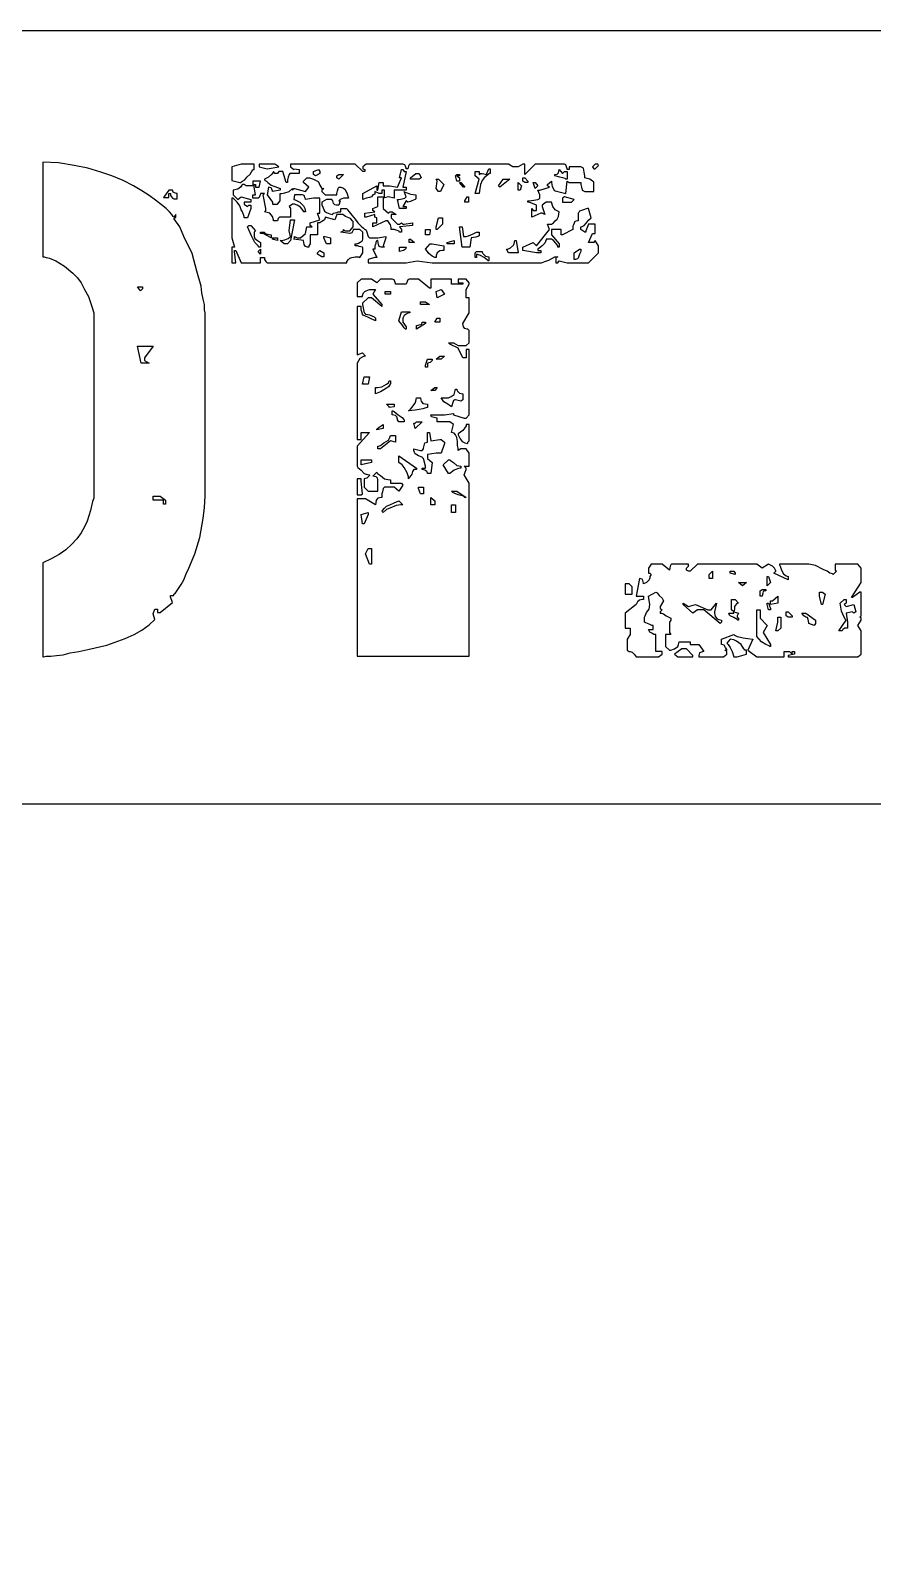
# Model space of a CAD drawing. Extents: x -0.01 to 3.94, y -0.01 to 3.94.
# Drawn here: x 2.8047 to 2.9339, y 1.0494 to 1.283 of the extents above; entities that cross this region are included whole.
import ezdxf

# ---------------------------------------------------------------- set-up
doc = ezdxf.new("R2010")
doc.units = 0
doc.layers.add('gbo', color=1, linetype='CONTINUOUS')

msp = doc.modelspace()

# ---------------------------------------------------------------- linework, layer by layer
at = {"layer": 'gbo', "color": 1}
for points in [[(3.043, 1.1644), (2.637, 1.1644), (2.637, 1.0494), (2.1086, 1.0494), (2.1086, 1.1644), (1.7343, 1.1644), (1.7343, 1.283), (3.043, 1.283), (3.043, 1.1644)], [(2.8066, 1.2628), (2.8066, 1.2483), (2.8068, 1.2483), (2.8071, 1.2482), (2.8076, 1.2481), (2.8086, 1.2477), (2.8099, 1.2469), (2.8112, 1.2458), (2.8119, 1.2451), (2.8125, 1.2443), (2.813, 1.2433), (2.8136, 1.2422), (2.814, 1.241), (2.8144, 1.2397), (2.8144, 1.2121), (2.8144, 1.212), (2.8144, 1.2118), (2.8144, 1.2113), (2.8142, 1.2108), (2.8139, 1.2094), (2.8134, 1.2078), (2.813, 1.2069), (2.8125, 1.206), (2.8118, 1.2051), (2.811, 1.2042), (2.8101, 1.2034), (2.8091, 1.2027), (2.8079, 1.202), (2.8066, 1.2014), (2.8066, 1.187), (2.8067, 1.187), (2.8071, 1.1871), (2.8078, 1.1871), (2.8087, 1.1872), (2.8097, 1.1873), (2.8108, 1.1876), (2.8121, 1.1878), (2.8135, 1.1881), (2.8164, 1.1888), (2.8192, 1.1898), (2.8206, 1.1904), (2.8218, 1.1911), (2.8229, 1.1919), (2.8238, 1.1927), (2.8235, 1.1936), (2.8238, 1.1943), (2.8242, 1.1943), (2.8242, 1.1938), (2.8246, 1.1938), (2.8265, 1.1953), (2.8262, 1.1962), (2.8262, 1.1964), (2.8267, 1.1964), (2.8267, 1.1966), (2.8269, 1.1967), (2.8271, 1.197), (2.8275, 1.1976), (2.8278, 1.1981), (2.8282, 1.1988), (2.8286, 1.1997), (2.829, 1.2006), (2.8299, 1.2028), (2.8307, 1.2053), (2.8312, 1.2082), (2.8314, 1.2099), (2.8315, 1.2116), (2.8315, 1.2389), (2.8315, 1.239), (2.8315, 1.2392), (2.8315, 1.2397), (2.8314, 1.2402), (2.8314, 1.241), (2.8312, 1.2418), (2.831, 1.2428), (2.8309, 1.2438), (2.8302, 1.2461), (2.8295, 1.2488), (2.8282, 1.2514), (2.8276, 1.2529), (2.8267, 1.2542), (2.827, 1.2544), (2.827, 1.2548), (2.8267, 1.2544), (2.8266, 1.2545), (2.8264, 1.2548), (2.826, 1.2552), (2.8255, 1.2557), (2.8248, 1.2563), (2.8239, 1.257), (2.8229, 1.2577), (2.8218, 1.2584), (2.8205, 1.2592), (2.8189, 1.26), (2.8172, 1.2607), (2.8155, 1.2613), (2.8135, 1.2619), (2.8114, 1.2623), (2.809, 1.2627), (2.8066, 1.2628)], [(2.839, 1.2625), (2.837, 1.2625), (2.8356, 1.2621), (2.8356, 1.26), (2.8368, 1.2597), (2.8369, 1.2597), (2.8372, 1.2599), (2.8376, 1.2601), (2.8379, 1.2605), (2.8384, 1.261), (2.8388, 1.2617), (2.839, 1.2617), (2.839, 1.2625)], [(2.8422, 1.2625), (2.8398, 1.2625), (2.8398, 1.2621), (2.841, 1.2618), (2.8428, 1.2621), (2.8422, 1.2625)], [(2.8866, 1.2625), (2.8821, 1.2625), (2.8805, 1.2609), (2.8805, 1.2625), (2.8802, 1.2625), (2.8795, 1.2621), (2.8787, 1.2621), (2.878, 1.2625), (2.8629, 1.2625), (2.8628, 1.2624), (2.8627, 1.2622), (2.8626, 1.2618), (2.8623, 1.2618), (2.8623, 1.2619), (2.8622, 1.2622), (2.8621, 1.2624), (2.8618, 1.2625), (2.8562, 1.2625), (2.8557, 1.2621), (2.8557, 1.2618), (2.856, 1.2617), (2.856, 1.2614), (2.8557, 1.2614), (2.8545, 1.2625), (2.8446, 1.2625), (2.8446, 1.2621), (2.8451, 1.2617), (2.8451, 1.2618), (2.8459, 1.2617), (2.8459, 1.2611), (2.8445, 1.2611), (2.8444, 1.2609), (2.8442, 1.2605), (2.8441, 1.2601), (2.8441, 1.2597), (2.8439, 1.2597), (2.8434, 1.2614), (2.8428, 1.2614), (2.8426, 1.2611), (2.8422, 1.2611), (2.842, 1.2614), (2.8419, 1.2613), (2.8417, 1.261), (2.8412, 1.2605), (2.8406, 1.2602), (2.8406, 1.2601), (2.8407, 1.26), (2.8409, 1.2599), (2.8411, 1.2597), (2.8416, 1.2593), (2.8422, 1.2591), (2.843, 1.2588), (2.843, 1.2585), (2.8418, 1.2583), (2.8418, 1.2584), (2.8417, 1.2587), (2.8416, 1.2589), (2.8412, 1.259), (2.841, 1.2578), (2.8418, 1.2567), (2.8418, 1.2564), (2.8426, 1.2564), (2.843, 1.2569), (2.843, 1.258), (2.8432, 1.258), (2.8437, 1.2581), (2.8444, 1.2583), (2.8449, 1.2588), (2.8449, 1.2585), (2.8451, 1.2588), (2.8452, 1.2588), (2.8469, 1.2583), (2.8474, 1.259), (2.8466, 1.2597), (2.8466, 1.2599), (2.8471, 1.2604), (2.8475, 1.2604), (2.8481, 1.2602), (2.8485, 1.26), (2.8489, 1.2598), (2.8491, 1.2593), (2.8494, 1.2588), (2.8497, 1.2588), (2.8494, 1.2585), (2.8494, 1.2583), (2.8499, 1.2578), (2.8517, 1.2578), (2.8517, 1.2579), (2.8517, 1.258), (2.8518, 1.2584), (2.8519, 1.2588), (2.852, 1.259), (2.8523, 1.259), (2.8526, 1.2589), (2.8529, 1.2587), (2.8532, 1.2581), (2.8535, 1.2573), (2.8527, 1.2573), (2.8522, 1.2571), (2.8521, 1.257), (2.852, 1.2569), (2.8522, 1.2569), (2.852, 1.2562), (2.8516, 1.2562), (2.8514, 1.2563), (2.8512, 1.2565), (2.8511, 1.2569), (2.8509, 1.2571), (2.8501, 1.2571), (2.8494, 1.2567), (2.8494, 1.2565), (2.8494, 1.2563), (2.8496, 1.2558), (2.8498, 1.2553), (2.8501, 1.2551), (2.8506, 1.2549), (2.8511, 1.2548), (2.8511, 1.2549), (2.8512, 1.255), (2.8517, 1.2551), (2.8519, 1.2552), (2.8523, 1.2552), (2.8523, 1.2557), (2.8532, 1.2557), (2.8533, 1.2555), (2.8536, 1.2552), (2.854, 1.2547), (2.8545, 1.2541), (2.8549, 1.2535), (2.8554, 1.253), (2.8558, 1.2527), (2.856, 1.2525), (2.8561, 1.2525), (2.8562, 1.2524), (2.8563, 1.2521), (2.8565, 1.2514), (2.8567, 1.2512), (2.858, 1.2512), (2.8592, 1.2514), (2.8592, 1.2512), (2.8588, 1.25), (2.859, 1.2498), (2.8585, 1.2498), (2.8582, 1.2499), (2.8581, 1.2502), (2.858, 1.2508), (2.8579, 1.2508), (2.8577, 1.2507), (2.8576, 1.2502), (2.8575, 1.25), (2.8575, 1.2495), (2.8572, 1.2495), (2.8578, 1.2482), (2.8575, 1.2482), (2.8565, 1.2479), (2.8565, 1.2474), (2.8623, 1.2474), (2.864, 1.2477), (2.8663, 1.2474), (2.8831, 1.2474), (2.8836, 1.2476), (2.8842, 1.2478), (2.8851, 1.2483), (2.8856, 1.2483), (2.8853, 1.2482), (2.8853, 1.2474), (2.8856, 1.2474), (2.8858, 1.2477), (2.887, 1.2474), (2.8903, 1.2474), (2.8918, 1.2489), (2.8918, 1.25), (2.8913, 1.2508), (2.8911, 1.2505), (2.8903, 1.2505), (2.8909, 1.2519), (2.8913, 1.2519), (2.8913, 1.2533), (2.8903, 1.2533), (2.8899, 1.2523), (2.8899, 1.2521), (2.8897, 1.2521), (2.8891, 1.2525), (2.8891, 1.2529), (2.8892, 1.2529), (2.8896, 1.2531), (2.89, 1.2535), (2.8903, 1.2539), (2.8907, 1.2543), (2.8903, 1.2557), (2.8901, 1.2557), (2.8895, 1.2555), (2.8889, 1.2553), (2.8888, 1.2551), (2.8887, 1.255), (2.8887, 1.2538), (2.8886, 1.2538), (2.8882, 1.2537), (2.888, 1.2532), (2.8879, 1.253), (2.8879, 1.2525), (2.8863, 1.2517), (2.8861, 1.2517), (2.8861, 1.2525), (2.8846, 1.2525), (2.8846, 1.2517), (2.8858, 1.2503), (2.8858, 1.2498), (2.8856, 1.2498), (2.8856, 1.2499), (2.8856, 1.25), (2.8853, 1.2504), (2.8849, 1.2508), (2.8846, 1.251), (2.8838, 1.251), (2.8838, 1.2509), (2.8836, 1.2504), (2.8832, 1.25), (2.8829, 1.2498), (2.8825, 1.2495), (2.8825, 1.2493), (2.883, 1.2493), (2.883, 1.2489), (2.8823, 1.2489), (2.8802, 1.2493), (2.8802, 1.2498), (2.8818, 1.2505), (2.8823, 1.25), (2.8843, 1.2525), (2.884, 1.2533), (2.8846, 1.2533), (2.8849, 1.2535), (2.8852, 1.2538), (2.8855, 1.2541), (2.8857, 1.2545), (2.8858, 1.2552), (2.8856, 1.2553), (2.8852, 1.2555), (2.8848, 1.256), (2.8846, 1.2567), (2.8838, 1.2567), (2.8832, 1.2562), (2.8832, 1.256), (2.8836, 1.2548), (2.8832, 1.255), (2.883, 1.255), (2.8816, 1.2544), (2.8816, 1.2557), (2.8818, 1.2554), (2.8823, 1.2554), (2.8823, 1.2562), (2.8812, 1.2567), (2.881, 1.2567), (2.881, 1.2569), (2.8812, 1.2569), (2.8819, 1.257), (2.8825, 1.2571), (2.8827, 1.2572), (2.8828, 1.2573), (2.8828, 1.2578), (2.8825, 1.2585), (2.8828, 1.2585), (2.8843, 1.259), (2.884, 1.2592), (2.884, 1.2594), (2.8846, 1.2599), (2.8846, 1.2598), (2.8846, 1.2597), (2.8847, 1.2591), (2.885, 1.2585), (2.8852, 1.2584), (2.8856, 1.2583), (2.8868, 1.258), (2.887, 1.2599), (2.8873, 1.2597), (2.8891, 1.2597), (2.8891, 1.2594), (2.8892, 1.259), (2.8893, 1.2585), (2.8895, 1.2584), (2.8897, 1.2583), (2.8911, 1.2583), (2.8911, 1.2597), (2.8911, 1.2598), (2.8909, 1.2599), (2.8905, 1.2602), (2.8901, 1.2603), (2.8897, 1.2604), (2.8897, 1.2605), (2.8897, 1.2607), (2.8896, 1.2613), (2.8895, 1.2619), (2.8893, 1.262), (2.8891, 1.2621), (2.8873, 1.2621), (2.8873, 1.2617), (2.887, 1.2617), (2.887, 1.2618), (2.8869, 1.2621), (2.8868, 1.2624), (2.8866, 1.2625)], [(2.8491, 1.2614), (2.8491, 1.2611), (2.8484, 1.2607), (2.8481, 1.2609), (2.8481, 1.2614), (2.8489, 1.2617), (2.8491, 1.2614)], [(2.862, 1.2614), (2.8623, 1.2614), (2.8618, 1.259), (2.8623, 1.259), (2.8623, 1.2585), (2.8605, 1.2585), (2.8605, 1.2573), (2.8596, 1.2575), (2.8588, 1.2573), (2.8588, 1.2557), (2.8596, 1.255), (2.8598, 1.2552), (2.8602, 1.2552), (2.8608, 1.2548), (2.86, 1.2548), (2.86, 1.2543), (2.861, 1.2533), (2.8613, 1.2533), (2.8616, 1.2535), (2.8618, 1.2533), (2.862, 1.2533), (2.8633, 1.2535), (2.8633, 1.2531), (2.8613, 1.2529), (2.8616, 1.2525), (2.8616, 1.2521), (2.8613, 1.2521), (2.8613, 1.2522), (2.8611, 1.2523), (2.8608, 1.2524), (2.8605, 1.2525), (2.86, 1.2525), (2.86, 1.2527), (2.86, 1.2528), (2.8599, 1.2532), (2.8597, 1.2535), (2.8595, 1.2538), (2.8592, 1.2538), (2.8572, 1.2529), (2.8572, 1.2535), (2.8578, 1.2535), (2.8578, 1.2543), (2.8575, 1.2544), (2.8575, 1.2548), (2.8562, 1.2544), (2.856, 1.2544), (2.856, 1.255), (2.8575, 1.2552), (2.8572, 1.2554), (2.8572, 1.2557), (2.858, 1.256), (2.858, 1.2575), (2.859, 1.2575), (2.859, 1.2585), (2.8586, 1.2585), (2.8586, 1.258), (2.8582, 1.258), (2.8575, 1.2583), (2.8575, 1.258), (2.8575, 1.2579), (2.8572, 1.2578), (2.857, 1.2575), (2.8567, 1.2574), (2.8562, 1.2573), (2.8557, 1.2571), (2.8557, 1.258), (2.8578, 1.2592), (2.8578, 1.2585), (2.858, 1.2585), (2.8582, 1.2597), (2.8588, 1.2597), (2.8588, 1.2592), (2.8598, 1.2592), (2.861, 1.259), (2.8616, 1.2604), (2.8613, 1.2604), (2.8616, 1.2617), (2.8618, 1.2617), (2.862, 1.2614)], [(2.8752, 1.2611), (2.8751, 1.2611), (2.8749, 1.2609), (2.8743, 1.2604), (2.874, 1.26), (2.8737, 1.2594), (2.8736, 1.2588), (2.8735, 1.258), (2.8729, 1.258), (2.8735, 1.2602), (2.8729, 1.2607), (2.8729, 1.2614), (2.8735, 1.2614), (2.8735, 1.2609), (2.8737, 1.2611), (2.874, 1.2611), (2.8747, 1.2609), (2.8747, 1.2611), (2.875, 1.2618), (2.8752, 1.2618), (2.8752, 1.2611)], [(2.8863, 1.2611), (2.8866, 1.2614), (2.887, 1.2614), (2.887, 1.2602), (2.8868, 1.2602), (2.8867, 1.2603), (2.8863, 1.2604), (2.8859, 1.2605), (2.8851, 1.2607), (2.8851, 1.2609), (2.8852, 1.2609), (2.8855, 1.261), (2.8857, 1.2612), (2.8858, 1.2617), (2.8863, 1.2611)], [(2.8917, 1.2625), (2.8913, 1.2625), (2.8909, 1.2621), (2.8911, 1.2618), (2.8913, 1.2618), (2.8918, 1.2623), (2.8917, 1.2625)], [(2.84, 1.2599), (2.8388, 1.2599), (2.8388, 1.2592), (2.8378, 1.2592), (2.8375, 1.2594), (2.8372, 1.2594), (2.8371, 1.2593), (2.8369, 1.259), (2.8365, 1.2587), (2.8358, 1.2585), (2.8358, 1.2578), (2.8365, 1.2571), (2.837, 1.2575), (2.8385, 1.2571), (2.8385, 1.2567), (2.8375, 1.2567), (2.8375, 1.2564), (2.838, 1.256), (2.8382, 1.2562), (2.8385, 1.2562), (2.8385, 1.2557), (2.838, 1.2543), (2.8375, 1.2543), (2.8375, 1.2544), (2.8375, 1.2545), (2.8372, 1.2552), (2.837, 1.2555), (2.8368, 1.2561), (2.8364, 1.2567), (2.8358, 1.2573), (2.8356, 1.2573), (2.8356, 1.2512), (2.836, 1.2498), (2.8356, 1.2498), (2.8356, 1.2474), (2.8362, 1.2474), (2.836, 1.2491), (2.836, 1.2493), (2.8362, 1.2493), (2.837, 1.2474), (2.84, 1.2474), (2.84, 1.2482), (2.8406, 1.2482), (2.8406, 1.2481), (2.8406, 1.2479), (2.8408, 1.2476), (2.841, 1.2474), (2.8532, 1.2474), (2.8532, 1.2476), (2.8535, 1.2479), (2.8537, 1.2481), (2.854, 1.2482), (2.8545, 1.2483), (2.855, 1.2483), (2.8552, 1.2482), (2.8557, 1.2489), (2.8557, 1.2495), (2.8557, 1.2497), (2.8556, 1.2498), (2.8551, 1.2499), (2.8549, 1.25), (2.8545, 1.25), (2.8545, 1.2503), (2.8547, 1.2503), (2.855, 1.2504), (2.8555, 1.2507), (2.8556, 1.2508), (2.8557, 1.251), (2.8557, 1.2521), (2.8552, 1.2525), (2.8542, 1.2525), (2.8542, 1.2524), (2.8541, 1.2522), (2.854, 1.252), (2.8537, 1.2519), (2.8523, 1.2521), (2.8527, 1.2523), (2.8527, 1.2525), (2.8529, 1.2523), (2.8537, 1.2523), (2.8542, 1.2529), (2.8542, 1.2535), (2.8542, 1.2537), (2.8541, 1.2538), (2.8538, 1.2542), (2.853, 1.2545), (2.8526, 1.2548), (2.8517, 1.2548), (2.8514, 1.254), (2.8499, 1.2544), (2.8499, 1.2543), (2.8498, 1.254), (2.8494, 1.2537), (2.8491, 1.2535), (2.8487, 1.2535), (2.8487, 1.2517), (2.8476, 1.2517), (2.8476, 1.2503), (2.8474, 1.25), (2.8474, 1.2498), (2.8472, 1.2498), (2.8469, 1.2499), (2.8467, 1.2502), (2.8466, 1.2508), (2.8451, 1.251), (2.8452, 1.2512), (2.8452, 1.2514), (2.8456, 1.2512), (2.8461, 1.2512), (2.8469, 1.2519), (2.8471, 1.2529), (2.8479, 1.2529), (2.8476, 1.2531), (2.8476, 1.2535), (2.8491, 1.254), (2.8487, 1.255), (2.8491, 1.255), (2.8491, 1.2573), (2.8481, 1.2573), (2.8469, 1.2571), (2.8469, 1.2572), (2.8468, 1.2574), (2.8467, 1.2577), (2.8464, 1.2578), (2.8452, 1.2578), (2.8451, 1.2571), (2.8452, 1.2571), (2.8454, 1.257), (2.846, 1.2567), (2.8466, 1.2561), (2.8468, 1.2557), (2.8469, 1.2552), (2.8466, 1.2552), (2.8466, 1.2553), (2.8465, 1.2554), (2.8461, 1.2559), (2.8456, 1.2562), (2.8452, 1.2564), (2.8449, 1.2564), (2.8444, 1.256), (2.8446, 1.2557), (2.8446, 1.2544), (2.8429, 1.2544), (2.8428, 1.2543), (2.8427, 1.2542), (2.8426, 1.2538), (2.842, 1.2538), (2.842, 1.2539), (2.842, 1.254), (2.8418, 1.2545), (2.8414, 1.255), (2.841, 1.2551), (2.8406, 1.2552), (2.8408, 1.2554), (2.8408, 1.2557), (2.8404, 1.2578), (2.8406, 1.258), (2.84, 1.258), (2.84, 1.2579), (2.8399, 1.2577), (2.8398, 1.2574), (2.8396, 1.2573), (2.8388, 1.2573), (2.8388, 1.2578), (2.8392, 1.2578), (2.839, 1.259), (2.839, 1.2594), (2.8392, 1.2594), (2.8392, 1.259), (2.8398, 1.259), (2.84, 1.2599)], [(2.852, 1.2602), (2.8517, 1.2604), (2.8517, 1.2607), (2.852, 1.2609), (2.8527, 1.2609), (2.852, 1.2602)], [(2.8646, 1.2604), (2.8643, 1.2602), (2.863, 1.2602), (2.863, 1.2604), (2.8638, 1.2611), (2.8643, 1.2611), (2.8646, 1.2604)], [(2.8681, 1.2594), (2.8676, 1.2583), (2.8673, 1.2583), (2.8669, 1.2588), (2.8671, 1.2599), (2.8669, 1.2602), (2.8673, 1.2602), (2.8681, 1.2594)], [(2.8705, 1.2607), (2.8701, 1.2607), (2.8705, 1.2604), (2.8705, 1.2599), (2.8701, 1.2599), (2.8699, 1.2607), (2.8701, 1.2609), (2.8705, 1.2609), (2.8705, 1.2607)], [(2.8713, 1.259), (2.8711, 1.259), (2.8705, 1.2597), (2.8707, 1.2597), (2.8713, 1.259)], [(2.8767, 1.259), (2.8765, 1.2592), (2.8772, 1.2602), (2.8782, 1.2602), (2.8767, 1.259)], [(2.88, 1.2592), (2.8798, 1.2585), (2.8795, 1.2585), (2.8795, 1.2597), (2.88, 1.2592)], [(2.881, 1.2599), (2.881, 1.2597), (2.8805, 1.2597), (2.8802, 1.2599), (2.8802, 1.2604), (2.8805, 1.2604), (2.881, 1.2599)], [(2.8825, 1.2592), (2.8821, 1.2588), (2.8818, 1.2597), (2.8821, 1.2597), (2.8825, 1.2592)], [(2.8265, 1.2585), (2.8259, 1.2585), (2.8251, 1.2574), (2.8259, 1.2574), (2.8259, 1.258), (2.8262, 1.258), (2.8262, 1.2579), (2.8262, 1.2577), (2.8265, 1.2573), (2.8267, 1.2572), (2.8272, 1.2572), (2.8272, 1.258), (2.8271, 1.258), (2.8268, 1.2581), (2.8266, 1.2582), (2.8265, 1.2585)], [(2.8621, 1.2582), (2.8625, 1.2581), (2.863, 1.2579), (2.8638, 1.2578), (2.8638, 1.2573), (2.8638, 1.2572), (2.8637, 1.2571), (2.8632, 1.2569), (2.863, 1.2568), (2.8626, 1.2567), (2.8623, 1.2569), (2.8618, 1.256), (2.8623, 1.256), (2.8623, 1.2557), (2.8613, 1.2557), (2.861, 1.2571), (2.8612, 1.2571), (2.8617, 1.2572), (2.8621, 1.2573), (2.8622, 1.2574), (2.8623, 1.2575), (2.862, 1.2583), (2.8621, 1.2582)], [(2.8719, 1.2567), (2.8713, 1.2567), (2.8713, 1.2569), (2.8717, 1.2575), (2.8719, 1.2575), (2.8719, 1.2567)], [(2.8866, 1.2575), (2.8863, 1.2573), (2.8863, 1.2567), (2.8877, 1.2567), (2.8881, 1.2571), (2.8866, 1.2575)], [(2.8392, 1.2523), (2.839, 1.2521), (2.839, 1.2517), (2.839, 1.2514), (2.8391, 1.2511), (2.8395, 1.2508), (2.84, 1.2505), (2.84, 1.2498), (2.8398, 1.2498), (2.8396, 1.25), (2.8391, 1.2505), (2.8386, 1.2515), (2.838, 1.2529), (2.8382, 1.2531), (2.8385, 1.2531), (2.8392, 1.2523)], [(2.8406, 1.252), (2.8407, 1.2519), (2.841, 1.2518), (2.8416, 1.2517), (2.8416, 1.2512), (2.8404, 1.2519), (2.84, 1.2519), (2.84, 1.2521), (2.8406, 1.2521), (2.8406, 1.252)], [(2.8446, 1.2508), (2.8441, 1.2503), (2.8436, 1.2503), (2.843, 1.2508), (2.8432, 1.2508), (2.8437, 1.2509), (2.8442, 1.2511), (2.8446, 1.2514), (2.8444, 1.2523), (2.8446, 1.254), (2.8452, 1.254), (2.8446, 1.2508)], [(2.866, 1.2523), (2.8659, 1.2517), (2.8653, 1.2517), (2.8653, 1.2525), (2.866, 1.2525), (2.866, 1.2523)], [(2.8679, 1.2533), (2.8671, 1.2525), (2.8669, 1.2525), (2.8669, 1.2529), (2.8673, 1.2543), (2.8679, 1.2543), (2.8679, 1.2533)], [(2.8711, 1.2514), (2.8715, 1.2514), (2.8719, 1.2515), (2.8725, 1.2518), (2.8731, 1.2521), (2.8735, 1.2521), (2.8735, 1.2517), (2.8735, 1.2515), (2.8733, 1.2514), (2.873, 1.2513), (2.8723, 1.2512), (2.8721, 1.2498), (2.8709, 1.2498), (2.8705, 1.2529), (2.8709, 1.2529), (2.8711, 1.2514)], [(2.8426, 1.2508), (2.8418, 1.251), (2.8418, 1.2512), (2.8426, 1.2512), (2.8426, 1.2508)], [(2.8507, 1.2512), (2.8507, 1.2503), (2.8501, 1.2503), (2.8497, 1.2512), (2.8497, 1.2514), (2.8499, 1.2514), (2.8507, 1.2512)], [(2.8622, 1.2495), (2.8619, 1.2493), (2.8613, 1.2491), (2.8613, 1.2498), (2.8623, 1.2498), (2.8622, 1.2495)], [(2.8636, 1.2505), (2.8628, 1.2505), (2.8628, 1.251), (2.863, 1.251), (2.8636, 1.2505)], [(2.8681, 1.25), (2.8681, 1.2493), (2.8679, 1.2493), (2.8675, 1.2492), (2.8671, 1.2489), (2.8669, 1.2485), (2.8669, 1.2482), (2.8667, 1.2482), (2.8663, 1.2484), (2.8658, 1.2488), (2.8656, 1.2491), (2.8653, 1.2495), (2.866, 1.2503), (2.8663, 1.2503), (2.8681, 1.25)], [(2.8697, 1.2503), (2.8686, 1.2503), (2.8686, 1.2505), (2.8697, 1.2508), (2.8697, 1.2503)], [(2.8795, 1.2489), (2.878, 1.2489), (2.8777, 1.2495), (2.8779, 1.2495), (2.8783, 1.2497), (2.8788, 1.2501), (2.8789, 1.2503), (2.879, 1.2508), (2.8792, 1.2508), (2.8795, 1.2489)], [(2.84, 1.2487), (2.8396, 1.2491), (2.84, 1.2495), (2.84, 1.2487)], [(2.8497, 1.2489), (2.8497, 1.2483), (2.8494, 1.2483), (2.8487, 1.2487), (2.8487, 1.2489), (2.8491, 1.2493), (2.8497, 1.2489)], [(2.874, 1.249), (2.8741, 1.2488), (2.8745, 1.2484), (2.875, 1.2483), (2.875, 1.2477), (2.8749, 1.2477), (2.8748, 1.2478), (2.8743, 1.2482), (2.8737, 1.2485), (2.8731, 1.2487), (2.8731, 1.2482), (2.8729, 1.2482), (2.8729, 1.2489), (2.8731, 1.2491), (2.874, 1.2491), (2.874, 1.249)], [(2.8891, 1.2493), (2.8891, 1.2492), (2.8891, 1.2491), (2.8889, 1.2487), (2.8887, 1.2481), (2.8886, 1.248), (2.8883, 1.2479), (2.8881, 1.2479), (2.8881, 1.2489), (2.8889, 1.2495), (2.8891, 1.2495), (2.8891, 1.2493)], [(2.8219, 1.2434), (2.8216, 1.2431), (2.8211, 1.2437), (2.8219, 1.2437), (2.8219, 1.2434)], [(2.8715, 1.2449), (2.8703, 1.2449), (2.8703, 1.2443), (2.871, 1.2443), (2.871, 1.2441), (2.8693, 1.2441), (2.8693, 1.2449), (2.8661, 1.2449), (2.8661, 1.2435), (2.8659, 1.2435), (2.8642, 1.2449), (2.8628, 1.2449), (2.8626, 1.2448), (2.8625, 1.2445), (2.8623, 1.2441), (2.8607, 1.2441), (2.8607, 1.2442), (2.8606, 1.2445), (2.8605, 1.2448), (2.8602, 1.2449), (2.8584, 1.2449), (2.8578, 1.2443), (2.857, 1.2449), (2.8554, 1.2449), (2.8548, 1.2443), (2.8548, 1.2422), (2.8556, 1.2422), (2.8556, 1.2424), (2.8558, 1.2428), (2.856, 1.243), (2.8562, 1.2431), (2.8567, 1.2433), (2.8576, 1.2433), (2.8572, 1.2426), (2.8586, 1.241), (2.8586, 1.2407), (2.857, 1.242), (2.8565, 1.242), (2.8556, 1.2412), (2.8556, 1.241), (2.8559, 1.2397), (2.856, 1.2397), (2.8561, 1.2395), (2.8567, 1.2394), (2.8574, 1.2391), (2.8575, 1.239), (2.8576, 1.2389), (2.8576, 1.2385), (2.8559, 1.2393), (2.8558, 1.2393), (2.8556, 1.2395), (2.8555, 1.2399), (2.8554, 1.2402), (2.8554, 1.2407), (2.8548, 1.2407), (2.8548, 1.2333), (2.8556, 1.2336), (2.8561, 1.2331), (2.856, 1.2331), (2.8557, 1.233), (2.8552, 1.2327), (2.8548, 1.232), (2.8548, 1.2203), (2.8554, 1.2203), (2.8554, 1.2214), (2.8567, 1.2214), (2.8548, 1.2193), (2.8548, 1.2162), (2.8549, 1.216), (2.8554, 1.2156), (2.8559, 1.2151), (2.8562, 1.215), (2.8567, 1.2149), (2.8567, 1.2148), (2.8566, 1.2147), (2.8563, 1.2144), (2.8559, 1.2143), (2.8559, 1.213), (2.8565, 1.2124), (2.858, 1.2124), (2.858, 1.2141), (2.858, 1.2142), (2.8579, 1.2144), (2.8577, 1.2146), (2.8572, 1.2147), (2.8578, 1.2153), (2.8579, 1.2151), (2.8584, 1.2148), (2.859, 1.2143), (2.8595, 1.2142), (2.8599, 1.2141), (2.8599, 1.2136), (2.8616, 1.2136), (2.8618, 1.2133), (2.8612, 1.2124), (2.8605, 1.213), (2.859, 1.213), (2.8588, 1.2128), (2.8587, 1.2123), (2.8586, 1.212), (2.8586, 1.2114), (2.8585, 1.2114), (2.858, 1.2113), (2.8577, 1.211), (2.8576, 1.2103), (2.8561, 1.2112), (2.8548, 1.2112), (2.8548, 1.1871), (2.872, 1.1871), (2.872, 1.2136), (2.8712, 1.2149), (2.8715, 1.2157), (2.8715, 1.2159), (2.8712, 1.2162), (2.872, 1.2162), (2.872, 1.2182), (2.8715, 1.2189), (2.8707, 1.2189), (2.8703, 1.2186), (2.8703, 1.2187), (2.8703, 1.219), (2.8702, 1.2194), (2.8702, 1.22), (2.8701, 1.2206), (2.8699, 1.221), (2.8697, 1.2213), (2.8693, 1.2214), (2.8696, 1.2226), (2.869, 1.223), (2.8671, 1.223), (2.8671, 1.2236), (2.867, 1.2236), (2.8666, 1.2237), (2.8662, 1.2238), (2.8661, 1.2241), (2.8682, 1.2241), (2.8696, 1.2243), (2.8696, 1.2241), (2.8712, 1.2236), (2.8715, 1.2236), (2.872, 1.2241), (2.872, 1.2341), (2.8715, 1.2341), (2.8715, 1.2328), (2.871, 1.2328), (2.8703, 1.2343), (2.869, 1.2349), (2.8688, 1.2351), (2.8696, 1.2351), (2.8703, 1.2347), (2.8715, 1.2347), (2.872, 1.2351), (2.872, 1.237), (2.8718, 1.2372), (2.8717, 1.2372), (2.8713, 1.2373), (2.8711, 1.2376), (2.871, 1.2381), (2.872, 1.2397), (2.872, 1.242), (2.8715, 1.242), (2.8715, 1.2433), (2.872, 1.2441), (2.872, 1.2443), (2.8715, 1.2449)], [(2.8599, 1.2426), (2.8591, 1.2426), (2.8591, 1.243), (2.8599, 1.243), (2.8599, 1.2426)], [(2.8682, 1.2426), (2.8671, 1.242), (2.8669, 1.243), (2.8677, 1.2433), (2.8682, 1.2426)], [(2.8659, 1.241), (2.8645, 1.241), (2.8645, 1.2414), (2.8653, 1.2414), (2.8659, 1.241)], [(2.8629, 1.2397), (2.8627, 1.2397), (2.8623, 1.2395), (2.862, 1.2393), (2.8618, 1.2389), (2.8618, 1.2383), (2.8623, 1.2376), (2.8623, 1.2372), (2.8622, 1.2372), (2.862, 1.2374), (2.8617, 1.2379), (2.8612, 1.2385), (2.8616, 1.2399), (2.8629, 1.2399), (2.8629, 1.2397)], [(2.8653, 1.2381), (2.8639, 1.2372), (2.8639, 1.2378), (2.864, 1.2378), (2.8643, 1.2379), (2.8647, 1.238), (2.8648, 1.2383), (2.8653, 1.2383), (2.8653, 1.2381)], [(2.8675, 1.2383), (2.8667, 1.2383), (2.8671, 1.2389), (2.8675, 1.2389), (2.8675, 1.2383)], [(2.8222, 1.2328), (2.8222, 1.2324), (2.8229, 1.232), (2.8217, 1.232), (2.8211, 1.2346), (2.8235, 1.2346), (2.8222, 1.2328)], [(2.8663, 1.2324), (2.8662, 1.2323), (2.866, 1.2321), (2.8656, 1.232), (2.8656, 1.2314), (2.8653, 1.2314), (2.8653, 1.2317), (2.8656, 1.2326), (2.8663, 1.2326), (2.8663, 1.2324)], [(2.8677, 1.2326), (2.8669, 1.2326), (2.8675, 1.2331), (2.8682, 1.2331), (2.8677, 1.2326)], [(2.8565, 1.2288), (2.8556, 1.2288), (2.8559, 1.2299), (2.8567, 1.2299), (2.8565, 1.2288)], [(2.8599, 1.2291), (2.8599, 1.2289), (2.8596, 1.2284), (2.8593, 1.2282), (2.8589, 1.2279), (2.8584, 1.2276), (2.8576, 1.2273), (2.8576, 1.2283), (2.8579, 1.2283), (2.8586, 1.2284), (2.8593, 1.2288), (2.8596, 1.229), (2.8597, 1.2293), (2.8599, 1.2293), (2.8599, 1.2291)], [(2.8645, 1.2266), (2.8646, 1.2262), (2.8649, 1.2258), (2.8656, 1.2257), (2.8656, 1.2253), (2.8656, 1.2252), (2.8655, 1.2252), (2.8652, 1.2251), (2.8649, 1.225), (2.8643, 1.2249), (2.8637, 1.2248), (2.8627, 1.2247), (2.8629, 1.2248), (2.8632, 1.2252), (2.8637, 1.2259), (2.8638, 1.2262), (2.8639, 1.2267), (2.8645, 1.2267), (2.8645, 1.2266)], [(2.8667, 1.2278), (2.8661, 1.2278), (2.8667, 1.2283), (2.8671, 1.2283), (2.8667, 1.2278)], [(2.8701, 1.2279), (2.8702, 1.2277), (2.8705, 1.2274), (2.871, 1.2273), (2.871, 1.2264), (2.8707, 1.2262), (2.8699, 1.2264), (2.8698, 1.2264), (2.8696, 1.2263), (2.8695, 1.226), (2.8693, 1.2253), (2.8691, 1.2254), (2.8687, 1.2257), (2.8681, 1.2261), (2.8677, 1.2267), (2.8688, 1.2267), (2.8692, 1.2269), (2.8697, 1.2272), (2.8698, 1.2276), (2.8699, 1.228), (2.8701, 1.228), (2.8701, 1.2279)], [(2.8605, 1.2253), (2.8597, 1.2252), (2.8597, 1.2253), (2.8593, 1.2257), (2.8605, 1.2257), (2.8605, 1.2253)], [(2.8605, 1.2246), (2.8611, 1.2241), (2.8617, 1.2237), (2.8619, 1.2234), (2.862, 1.2233), (2.862, 1.223), (2.8612, 1.223), (2.861, 1.2233), (2.861, 1.2234), (2.8609, 1.2238), (2.8607, 1.224), (2.8602, 1.2241), (2.8602, 1.2247), (2.8603, 1.2247), (2.8605, 1.2246)], [(2.8588, 1.222), (2.8578, 1.2218), (2.8578, 1.2219), (2.8579, 1.222), (2.8582, 1.2222), (2.8588, 1.2226), (2.8588, 1.222)], [(2.8637, 1.222), (2.8635, 1.2228), (2.8637, 1.2228), (2.8639, 1.223), (2.8648, 1.223), (2.8637, 1.222)], [(2.872, 1.2226), (2.8715, 1.2226), (2.8715, 1.2224), (2.8713, 1.2221), (2.871, 1.2217), (2.8703, 1.2212), (2.8703, 1.2211), (2.8703, 1.221), (2.8706, 1.2204), (2.8709, 1.22), (2.8713, 1.2198), (2.8718, 1.2197), (2.8718, 1.2199), (2.872, 1.2201), (2.872, 1.2226)], [(2.8607, 1.2199), (2.8599, 1.2201), (2.8584, 1.2189), (2.858, 1.2189), (2.858, 1.2193), (2.8581, 1.2193), (2.8584, 1.2194), (2.8589, 1.2198), (2.8596, 1.2202), (2.8598, 1.2206), (2.8599, 1.2209), (2.8607, 1.2209), (2.8607, 1.2199)], [(2.8661, 1.2201), (2.8675, 1.2203), (2.8677, 1.2203), (2.8682, 1.2199), (2.8682, 1.2197), (2.8677, 1.2182), (2.8669, 1.2182), (2.8656, 1.218), (2.8656, 1.2174), (2.8663, 1.2168), (2.8661, 1.2151), (2.8656, 1.2151), (2.8656, 1.2152), (2.8655, 1.2154), (2.8652, 1.2156), (2.8648, 1.2157), (2.8648, 1.2159), (2.8653, 1.2159), (2.8653, 1.2162), (2.865, 1.2174), (2.8649, 1.2174), (2.8648, 1.2176), (2.8642, 1.2178), (2.8637, 1.2181), (2.8636, 1.2183), (2.8635, 1.2186), (2.8635, 1.2189), (2.8645, 1.2186), (2.8648, 1.2186), (2.865, 1.2189), (2.865, 1.219), (2.8651, 1.2194), (2.8652, 1.2198), (2.8656, 1.2199), (2.8656, 1.2214), (2.8659, 1.2214), (2.8661, 1.2201)], [(2.857, 1.2168), (2.8554, 1.2164), (2.8554, 1.2172), (2.857, 1.2172), (2.857, 1.2168)], [(2.8639, 1.2159), (2.8639, 1.2157), (2.8635, 1.2157), (2.8633, 1.2154), (2.8632, 1.215), (2.8629, 1.2146), (2.8628, 1.2144), (2.8627, 1.2143), (2.8627, 1.2144), (2.8627, 1.2146), (2.8625, 1.2152), (2.862, 1.216), (2.8617, 1.2164), (2.8612, 1.2168), (2.8612, 1.2178), (2.8639, 1.2159)], [(2.8691, 1.2171), (2.8696, 1.2168), (2.8701, 1.2163), (2.8707, 1.2162), (2.8707, 1.2159), (2.8706, 1.2159), (2.8702, 1.2158), (2.8697, 1.2156), (2.869, 1.2151), (2.8688, 1.2151), (2.868, 1.2164), (2.8688, 1.2172), (2.869, 1.2172), (2.8691, 1.2171)], [(2.8554, 1.2143), (2.8548, 1.2143), (2.8548, 1.2118), (2.8554, 1.2118), (2.8556, 1.212), (2.8554, 1.2139), (2.8554, 1.2143)], [(2.865, 1.212), (2.8645, 1.212), (2.8642, 1.2128), (2.8642, 1.213), (2.865, 1.213), (2.865, 1.212)], [(2.8715, 1.2114), (2.8713, 1.2114), (2.8711, 1.2116), (2.8703, 1.2118), (2.8697, 1.2121), (2.8695, 1.2122), (2.8693, 1.2124), (2.8701, 1.2124), (2.8715, 1.2114)], [(2.8254, 1.211), (2.8254, 1.2104), (2.8251, 1.2104), (2.8251, 1.211), (2.8235, 1.211), (2.8235, 1.2116), (2.8246, 1.2116), (2.8254, 1.211)], [(2.8618, 1.2103), (2.8615, 1.2103), (2.8608, 1.2102), (2.8598, 1.2098), (2.8593, 1.2096), (2.8588, 1.2091), (2.8586, 1.2093), (2.8587, 1.2094), (2.859, 1.2098), (2.8593, 1.2101), (2.8598, 1.2103), (2.8605, 1.2106), (2.8612, 1.2109), (2.8618, 1.2103)], [(2.8667, 1.2109), (2.8667, 1.2103), (2.8661, 1.2103), (2.8661, 1.2114), (2.8667, 1.2109)], [(2.8699, 1.2091), (2.8693, 1.2091), (2.8693, 1.2103), (2.8699, 1.2103), (2.8699, 1.2091)], [(2.8565, 1.2088), (2.8559, 1.2074), (2.8556, 1.2074), (2.8554, 1.2088), (2.8565, 1.2091), (2.8565, 1.2088)], [(2.857, 1.2012), (2.8567, 1.2012), (2.8561, 1.2028), (2.8565, 1.2036), (2.857, 1.2036), (2.857, 1.2012)], [(2.9316, 1.2012), (2.9281, 1.2012), (2.9281, 1.2003), (2.9283, 1.2001), (2.9278, 1.1996), (2.9277, 1.1997), (2.9273, 1.1998), (2.9269, 1.2001), (2.9263, 1.2004), (2.9251, 1.201), (2.9246, 1.2011), (2.9241, 1.2012), (2.9196, 1.2012), (2.9196, 1.2011), (2.9197, 1.2009), (2.9199, 1.2003), (2.9202, 1.1997), (2.9206, 1.1994), (2.9209, 1.1993), (2.9209, 1.1988), (2.9187, 1.1998), (2.919, 1.2001), (2.919, 1.2002), (2.9188, 1.2006), (2.9185, 1.2009), (2.9179, 1.2012), (2.9169, 1.2006), (2.9161, 1.2012), (2.907, 1.2012), (2.9059, 1.2001), (2.9056, 1.2001), (2.9053, 1.2003), (2.9053, 1.2006), (2.9056, 1.2009), (2.9056, 1.2012), (2.903, 1.2012), (2.9029, 1.2011), (2.9028, 1.2009), (2.9027, 1.2003), (2.9016, 1.2012), (2.8999, 1.2012), (2.8995, 1.2006), (2.8995, 1.1998), (2.8997, 1.1998), (2.8999, 1.1996), (2.8997, 1.1993), (2.8997, 1.1991), (2.8996, 1.1988), (2.8992, 1.1984), (2.8987, 1.1982), (2.8987, 1.1983), (2.8986, 1.1987), (2.8985, 1.1989), (2.8981, 1.199), (2.8976, 1.1963), (2.8987, 1.1963), (2.8987, 1.1958), (2.8985, 1.1958), (2.8981, 1.1957), (2.8978, 1.1954), (2.8976, 1.195), (2.8959, 1.1937), (2.8959, 1.1914), (2.8967, 1.1914), (2.8967, 1.1904), (2.8962, 1.1897), (2.8962, 1.188), (2.8965, 1.1878), (2.8967, 1.1878), (2.897, 1.1877), (2.8973, 1.1874), (2.8976, 1.187), (2.901, 1.187), (2.9016, 1.1874), (2.9016, 1.1878), (2.9006, 1.1878), (2.9006, 1.1904), (2.9003, 1.1904), (2.9, 1.1906), (2.8997, 1.1908), (2.8995, 1.1912), (2.9002, 1.1912), (2.9002, 1.1918), (2.9, 1.1918), (2.8996, 1.192), (2.8991, 1.1922), (2.8989, 1.1923), (2.8989, 1.1926), (2.8989, 1.1931), (2.899, 1.1933), (2.8992, 1.1938), (2.8996, 1.1943), (2.8997, 1.195), (2.8995, 1.1963), (2.9006, 1.1969), (2.9008, 1.1968), (2.9011, 1.1964), (2.9016, 1.196), (2.9018, 1.1956), (2.9013, 1.1947), (2.9013, 1.1944), (2.9016, 1.1942), (2.9013, 1.1939), (2.9013, 1.1937), (2.9015, 1.1937), (2.9018, 1.1936), (2.9022, 1.1933), (2.9029, 1.1929), (2.9029, 1.1926), (2.9027, 1.1923), (2.9027, 1.1907), (2.9029, 1.1904), (2.9021, 1.1904), (2.9021, 1.1886), (2.9027, 1.188), (2.9029, 1.188), (2.9035, 1.1882), (2.904, 1.1886), (2.9041, 1.1889), (2.9042, 1.1893), (2.9059, 1.1893), (2.9059, 1.1889), (2.9072, 1.1889), (2.908, 1.1878), (2.9079, 1.1878), (2.9076, 1.1877), (2.9073, 1.1876), (2.9072, 1.1872), (2.9072, 1.187), (2.911, 1.187), (2.9115, 1.1874), (2.9115, 1.1878), (2.9112, 1.188), (2.9115, 1.188), (2.9115, 1.1881), (2.9113, 1.1884), (2.9111, 1.1888), (2.9107, 1.1889), (2.9107, 1.1897), (2.9126, 1.1904), (2.9127, 1.1903), (2.9131, 1.1901), (2.9136, 1.19), (2.914, 1.1899), (2.9147, 1.1898), (2.9155, 1.1897), (2.9147, 1.188), (2.9161, 1.187), (2.9203, 1.187), (2.9203, 1.1878), (2.9211, 1.1878), (2.9215, 1.1874), (2.9215, 1.1878), (2.9219, 1.1878), (2.9219, 1.1874), (2.9209, 1.1872), (2.9209, 1.187), (2.9316, 1.187), (2.9321, 1.1874), (2.9321, 1.191), (2.9316, 1.1918), (2.9321, 1.1926), (2.9321, 1.1929), (2.9319, 1.1931), (2.9321, 1.1933), (2.9321, 1.1969), (2.9319, 1.1969), (2.9308, 1.1961), (2.9306, 1.1961), (2.9321, 1.1984), (2.9321, 1.2006), (2.9316, 1.2012)], [(2.9093, 1.199), (2.9088, 1.199), (2.9088, 1.1996), (2.9093, 1.2001), (2.9093, 1.199)], [(2.9128, 1.1998), (2.9128, 1.1996), (2.912, 1.1998), (2.912, 1.2001), (2.9126, 1.2001), (2.9128, 1.1998)], [(2.9139, 1.1979), (2.9133, 1.1984), (2.9145, 1.1984), (2.9139, 1.1979)], [(2.9182, 1.1984), (2.9177, 1.1979), (2.9177, 1.1993), (2.9179, 1.1993), (2.9182, 1.1984)], [(2.8965, 1.1982), (2.8959, 1.1982), (2.8959, 1.1966), (2.897, 1.1966), (2.897, 1.1977), (2.8965, 1.1982)], [(2.9175, 1.1971), (2.9173, 1.1971), (2.9171, 1.197), (2.917, 1.1968), (2.9169, 1.1963), (2.9166, 1.1963), (2.9166, 1.1971), (2.9169, 1.1973), (2.9175, 1.1973), (2.9175, 1.1971)], [(2.9193, 1.1952), (2.9182, 1.195), (2.9182, 1.1956), (2.9185, 1.1956), (2.9193, 1.1963), (2.9193, 1.1952)], [(2.9266, 1.1966), (2.9262, 1.195), (2.926, 1.195), (2.9257, 1.1963), (2.9257, 1.1969), (2.9262, 1.1969), (2.9266, 1.1966)], [(2.9096, 1.1939), (2.9096, 1.1937), (2.9097, 1.1932), (2.91, 1.1928), (2.9103, 1.1927), (2.9107, 1.1926), (2.9107, 1.1923), (2.9105, 1.1921), (2.908, 1.1942), (2.907, 1.1942), (2.9063, 1.1937), (2.9048, 1.195), (2.9048, 1.1952), (2.9056, 1.1947), (2.9067, 1.195), (2.9086, 1.1942), (2.9091, 1.1942), (2.9099, 1.1952), (2.9096, 1.1939)], [(2.9133, 1.1952), (2.9132, 1.1952), (2.913, 1.1951), (2.9127, 1.1947), (2.9127, 1.1943), (2.9126, 1.1939), (2.9133, 1.1937), (2.9131, 1.1933), (2.9131, 1.1931), (2.9133, 1.1929), (2.9133, 1.1926), (2.9132, 1.1926), (2.9131, 1.1927), (2.9126, 1.193), (2.912, 1.1933), (2.9119, 1.1934), (2.9118, 1.1937), (2.9126, 1.1937), (2.9126, 1.1939), (2.9122, 1.1942), (2.9122, 1.1958), (2.9128, 1.1958), (2.9133, 1.1952)], [(2.9166, 1.1929), (2.9177, 1.1918), (2.9171, 1.1907), (2.9182, 1.1889), (2.9182, 1.1886), (2.9181, 1.1886), (2.918, 1.1887), (2.9175, 1.1889), (2.9168, 1.1893), (2.9161, 1.1901), (2.9161, 1.1942), (2.9166, 1.1942), (2.9166, 1.1929)], [(2.9182, 1.1944), (2.9182, 1.1942), (2.9179, 1.1942), (2.9177, 1.195), (2.9177, 1.1952), (2.9179, 1.1952), (2.9182, 1.1944)], [(2.9215, 1.1933), (2.9215, 1.1931), (2.9209, 1.1931), (2.9206, 1.1933), (2.9206, 1.1939), (2.9209, 1.1939), (2.9215, 1.1933)], [(2.9251, 1.1926), (2.9251, 1.1921), (2.9249, 1.1918), (2.9241, 1.1921), (2.9241, 1.1922), (2.924, 1.1927), (2.9239, 1.193), (2.9236, 1.1931), (2.9233, 1.1933), (2.923, 1.1937), (2.9236, 1.1937), (2.9251, 1.1926)], [(2.9298, 1.1952), (2.9295, 1.195), (2.9298, 1.1947), (2.931, 1.195), (2.9313, 1.1939), (2.931, 1.1937), (2.9308, 1.1939), (2.9298, 1.1937), (2.93, 1.1923), (2.93, 1.1914), (2.9296, 1.1914), (2.9293, 1.1912), (2.9292, 1.191), (2.9287, 1.191), (2.9298, 1.1926), (2.9297, 1.1927), (2.9295, 1.1931), (2.9291, 1.194), (2.929, 1.1946), (2.9289, 1.1952), (2.9295, 1.1958), (2.9298, 1.1958), (2.9298, 1.1952)], [(2.9198, 1.1914), (2.9193, 1.191), (2.919, 1.191), (2.9193, 1.1923), (2.9193, 1.1931), (2.9198, 1.1931), (2.9198, 1.1914)], [(2.912, 1.1897), (2.9115, 1.1891), (2.9117, 1.1889), (2.912, 1.1884), (2.9123, 1.1878), (2.9126, 1.187), (2.9131, 1.187), (2.9145, 1.1874), (2.9145, 1.188), (2.9142, 1.188), (2.9142, 1.1881), (2.9141, 1.1882), (2.9137, 1.1889), (2.913, 1.1894), (2.9126, 1.1896), (2.912, 1.1897)], [(2.9053, 1.1882), (2.9046, 1.1882), (2.9035, 1.1874), (2.904, 1.187), (2.9063, 1.187), (2.9063, 1.1872), (2.9053, 1.1882)]]:
    msp.add_lwpolyline(points, dxfattribs=at)

doc.saveas('drawing.dxf')
